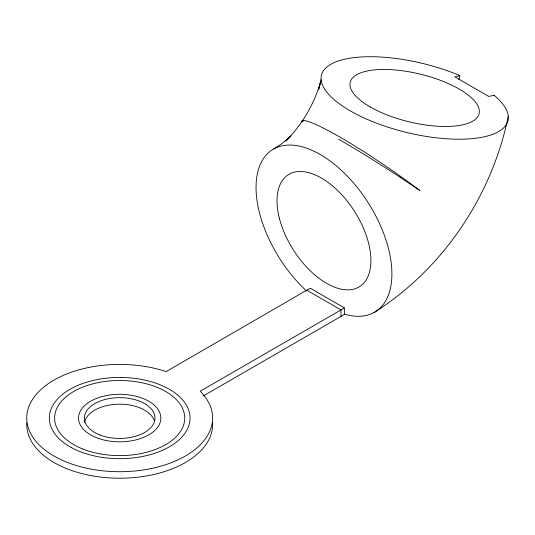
<?xml version="1.0" encoding="UTF-8"?>
<svg xmlns="http://www.w3.org/2000/svg" width="535" height="535" viewBox="0 0 535 535"><rect width="100%" height="100%" fill="white"/><g stroke="black" fill="none" stroke-linecap="round" stroke-linejoin="round"><path stroke-width="0.8" d="M203.053 396.067L340.982 316.439L340.982 309.932L344.259 307.832L310.24 288.198L166.151 371.591A92.936 53.654 0 0 0 28.161 408.74A92.936 53.654 0 0 0 135.823 470.9A92.936 53.654 0 0 0 200.17 391.232L340.982 309.932L306.97 290.291M321.053 79.648L318.693 89.345L320.799 81.373C314.312 103.556 302.435 124.234 286.171 140.692M458.943 79.748L459.919 75.736L458.622 75.107M508.25 116.296C491.939 195.937 443.087 268.904 374.226 312.42M285.703 141.24L290.96 136.017L281.303 144.062L273.719 148.917M340.982 316.439L344.56 314.145L344.259 307.832M459.919 75.736L454.717 76.772L488.729 96.414L494.072 95.35M400.04 177.232L419.888 190.527A96.073 10.239 34.3 0 0 301.6 122.013A96.133 5.985 32.5 0 1 303.332 121.284M212.529 422.235A92.936 53.654 0 0 1 120.355 478.216A92.936 53.654 0 0 1 26.79 423.011M84.57 422.376A35.317 20.39 0 0 1 118.202 404.192A35.317 20.39 0 0 1 154.354 420.684M306.408 290.866A95.972 52.31 57.4 0 1 267.701 153.458A95.972 52.31 57.4 0 1 378.419 221.142A95.972 52.31 57.4 0 1 344.58 314.205M338.722 139.254A96.133 5.985 32.5 0 1 400.153 177.259M494.133 95.344A95.972 35.424 13.7 0 1 434.066 137.542A95.972 35.424 13.7 0 1 321.97 73.542A95.972 35.424 13.7 0 1 458.649 75.087M99.918 434.955A35.317 20.39 0 0 0 154.909 419.493A35.317 20.39 0 0 0 104.218 399.725A35.317 20.39 0 0 0 99.918 434.955M98.373 438.386A41.155 23.761 0 0 0 160.834 418.551A41.155 23.761 0 0 0 99.851 397.237A41.155 23.761 0 0 0 98.373 438.386M71.449 447.635A70.366 40.627 0 0 0 188.166 427.385A70.366 40.627 0 0 0 99.436 379.154A70.366 40.627 0 0 0 71.449 447.635M82.811 448.999A65.056 37.557 0 0 0 184.535 421.018A65.056 37.557 0 0 0 91.706 384.15A65.056 37.557 0 0 0 82.811 448.999M279.344 218.173A66.333 36.153 57.4 0 0 358.972 287.001A66.333 36.153 57.4 0 0 333.613 186.835A66.333 36.153 57.4 0 0 279.344 218.173M370.046 106.839A66.333 24.483 13.7 0 0 477.554 116.998A66.333 24.483 13.7 0 0 396.361 70.078A66.333 24.483 13.7 0 0 370.046 106.839"/></g></svg>
